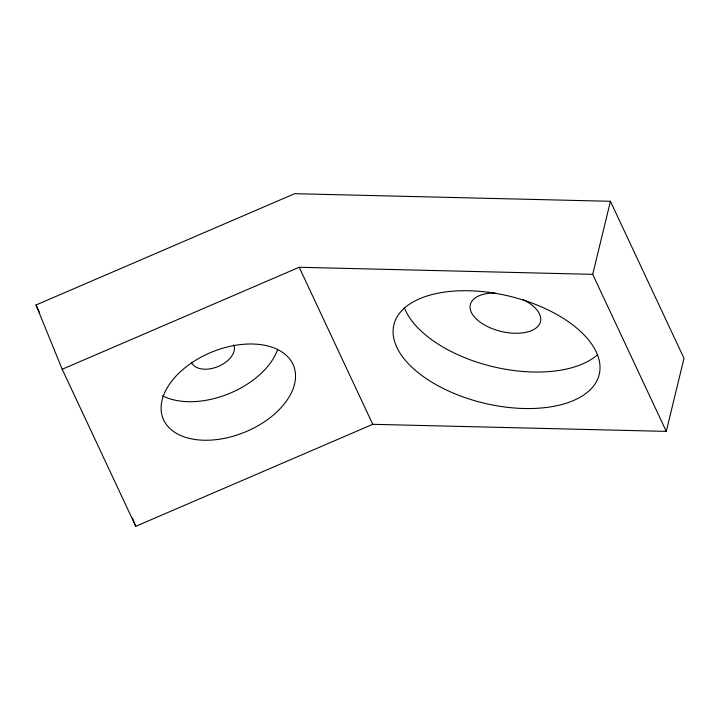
<?xml version="1.0" encoding="UTF-8"?>
<svg xmlns="http://www.w3.org/2000/svg" width="720" height="720" viewBox="0 0 720 720"><rect width="100%" height="100%" fill="white"/><g stroke="black" fill="none" stroke-linecap="round" stroke-linejoin="round"><path stroke-width="1.08" d="M666.279 431.388L592.713 274.347L610.434 201.294L294.651 193.689L36 305.01L62.199 369.27L135.765 526.311L372.762 424.314L666.279 431.388L684 358.335L610.434 201.294M62.199 369.27L299.196 267.273L592.713 274.347M299.196 267.273L372.762 424.314M36 305.01L39.321 312.102M132.381 518.022L135.765 526.311M233.784 344.934A22.887 14.076 -22.2 0 1 217.908 366.606A22.887 14.076 -22.2 0 1 191.394 362.214M277.695 349.362A70.416 43.317 -22.2 0 1 228.519 393.858A70.416 43.317 -22.2 0 1 162.504 395.784M523.143 299.646A36.09 18.783 13.6 0 1 530.667 330.948A36.09 18.783 13.6 0 1 475.218 317.871A36.09 18.783 13.6 0 1 494.964 293.004M597.078 355.113A105.633 54.972 13.6 0 1 491.625 366.354A105.633 54.972 13.6 0 1 404.316 307.512M195.282 439.524A70.416 43.317 -22.2 0 0 295.533 375.651A70.416 43.317 -22.2 0 0 194.121 361.215A70.416 43.317 -22.2 0 0 195.282 439.524M427.725 379.584A105.633 54.972 13.6 0 0 597.852 378.675A105.633 54.972 13.6 0 0 464.022 290.718A105.633 54.972 13.6 0 0 427.725 379.584"/></g></svg>
